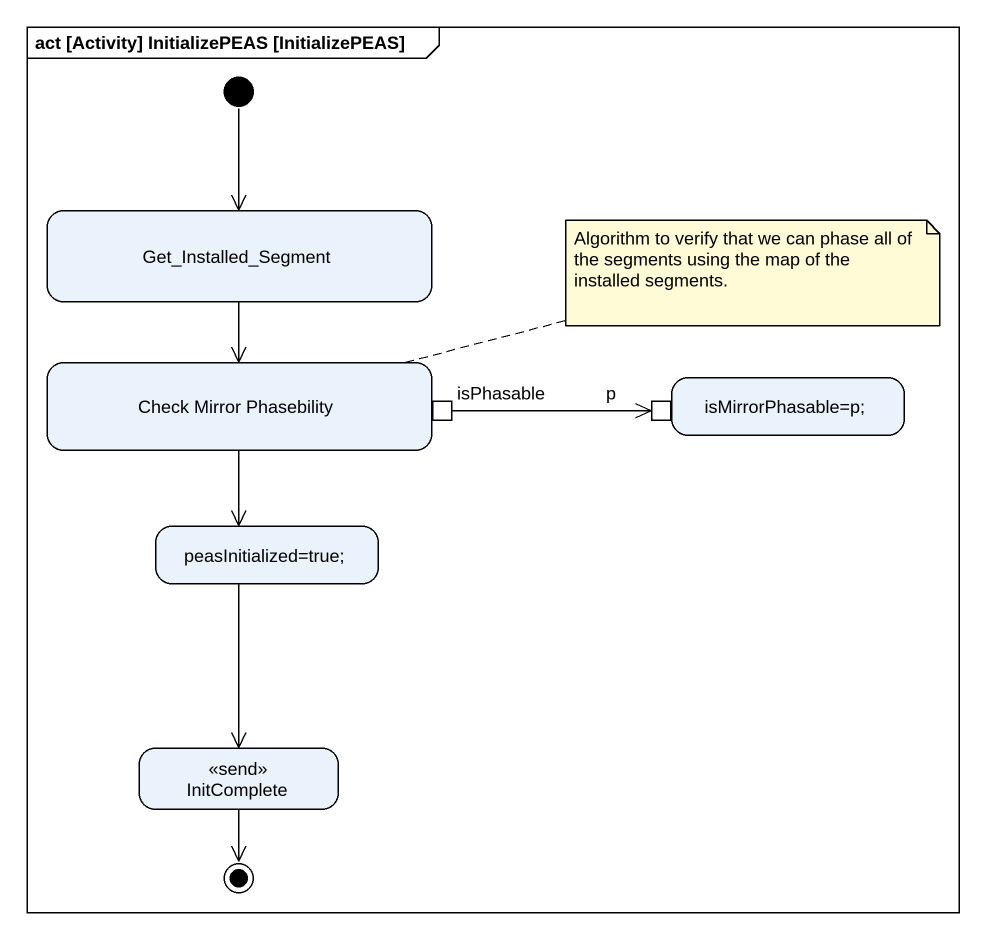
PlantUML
@startuml
mainframe act [Activity] InitializePEAS [InitializePEAS]
hide empty description
state Get_Installed_Segment
state "Check Mirror Phasebility" as Check_Mirror_Phasebility {
  state isPhasable <<outputPin>>
}
state "isMirrorPhasable=p;" as isMirrorPhasable_p {
  state p <<inputPin>>
}
state "peasInitialized=true;" as peasInitialized_true
state InitComplete <<send>>
[*] --> Get_Installed_Segment
Get_Installed_Segment --> Check_Mirror_Phasebility
Check_Mirror_Phasebility --> peasInitialized_true
isPhasable -right-> p
peasInitialized_true --> InitComplete
InitComplete --> [*]
note right of Check_Mirror_Phasebility : Algorithm to verify that we can phase all of the segments using the map of the installed segments.
@enduml
